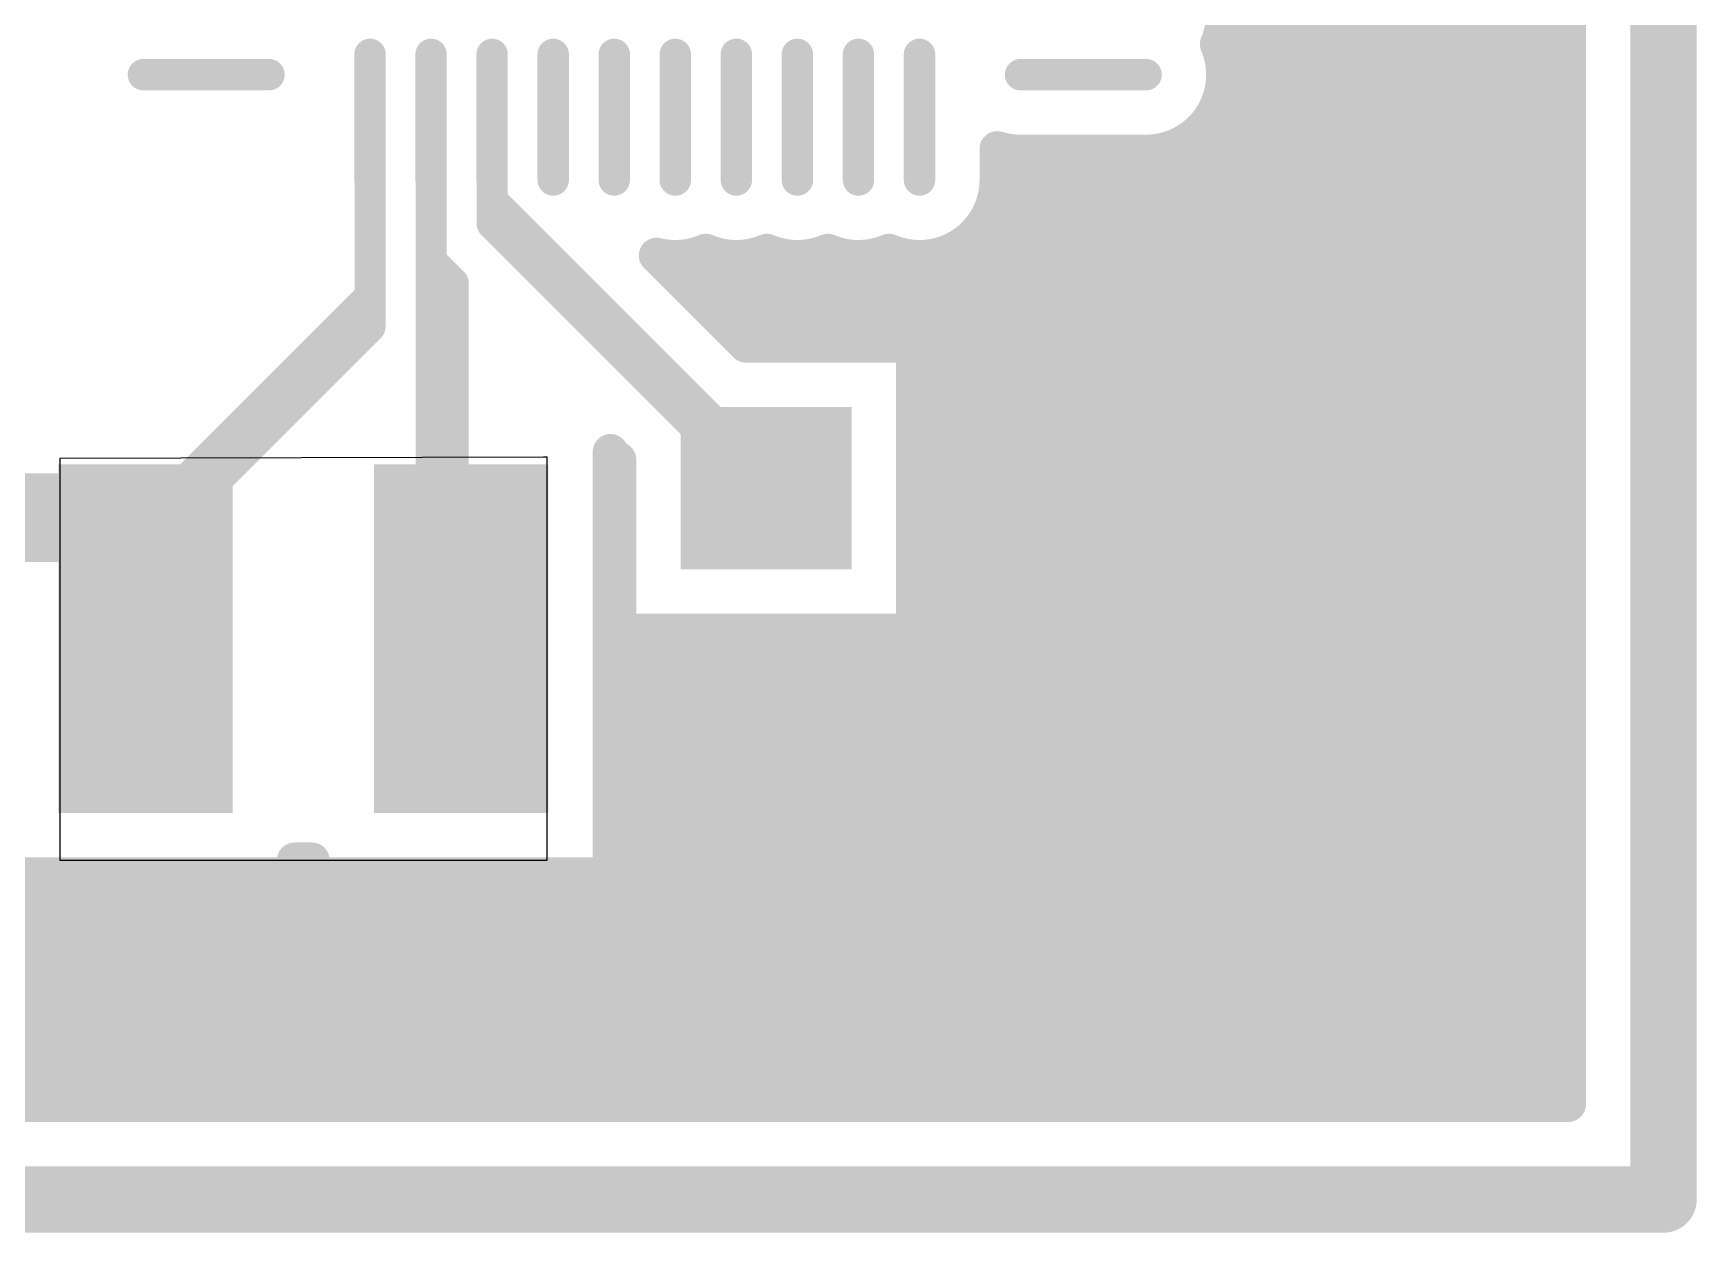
# Model space of a CAD drawing. Header units: inches. Extents: x 0 to 226, y 0 to 70.
# Drawn here: x 10.1 to 19.63, y 44.67 to 51.55 of the extents above; entities that cross this region are included whole.
import ezdxf

# ---------------------------------------------------------------- set-up
doc = ezdxf.new("R2010")
doc.units = ezdxf.units.IN
doc.layers.add('Keep-Out Layer', color=6, linetype='Continuous')
doc.layers.add('Top Layer', color=1, linetype='Continuous')

msp = doc.modelspace()

# ---------------------------------------------------------------- linework, layer by layer
at = {"layer": 'Keep-Out Layer'}
for points in [[(19.44050976, 44.86414191999999, 0.3809999999999999, 0.3809999999999999, 0), (19.44050976, 69.69424212, 0.3809999999999999, 0.3809999999999999, 0)], [(0, 44.86414191999999, 0.3809999999999999, 0.3809999999999999, 0), (19.44050976, 44.86414191999999, 0.3809999999999999, 0.3809999999999999, 0)]]:
    msp.add_lwpolyline(points, format="xyseb", dxfattribs=at)
msp.add_lwpolyline([(19.34525976, 44.86414191999999, 0.1905, 0.1905, 1), (19.53575976, 44.86414191999999, 0.1905, 0.1905, 1)], format="xyseb", close=True, dxfattribs=at)
msp.add_lwpolyline([(19.34525976, 44.86414191999999, 0.1905, 0.1905, 1), (19.53575976, 44.86414191999999, 0.1905, 0.1905, 1)], format="xyseb", close=True, dxfattribs=at)
at = {"layer": 'Top Layer'}
for p, q in [((13.02066992, 49.11829648), (10.24822944, 49.11120733999999)), ((10.24822944, 49.11120733999999), (10.24822944, 46.80900976)), ((13.04194496, 49.11829648), (13.02066992, 49.11829648)), ((13.04194496, 46.80900976), (13.04194496, 49.11829648)), ((10.24822944, 46.80900976), (13.04194496, 46.80900976))]:
    msp.add_line(p, q, dxfattribs=at)
for points in [[(17.91844016, 45.41024192, 0.2032, 0.2032, 0), (17.91844016, 63.37060732, 0.2032, 0.2032, 0)], [(18.12164016, 45.41024192, 0.2032, 0.2032, 0), (18.12164016, 63.37060732, 0.2032, 0.2032, 0)], [(18.32484016, 45.41024192, 0.2032, 0.2032, 0), (18.32484016, 63.37060732, 0.2032, 0.2032, 0)], [(18.52804016, 45.41024192, 0.2032, 0.2032, 0), (18.52804016, 63.37060732, 0.2032, 0.2032, 0)], [(18.73124016, 45.41024192, 0.2032, 0.2032, 0), (18.73124016, 63.37060732, 0.2032, 0.2032, 0)], [(18.89440976, 45.41024192, 0.2032, 0.2032, 0), (18.89440976, 63.37060732, 0.2032, 0.2032, 0)], [(17.10564016, 45.41024192, 0.2032, 0.2032, 0), (17.10564016, 57.36559519999999, 0.2032, 0.2032, 0)], [(17.30884016, 45.41024192, 0.2032, 0.2032, 0), (17.30884016, 57.36559519999999, 0.2032, 0.2032, 0)], [(17.51204016, 45.41024192, 0.2032, 0.2032, 0), (17.51204016, 57.36559519999999, 0.2032, 0.2032, 0)], [(17.71524016, 45.41024192, 0.2032, 0.2032, 0), (17.71524016, 57.36559519999999, 0.2032, 0.2032, 0)], [(16.9202354, 51.66171532, 0.2032, 0.2032, -0.1012428938695137), (16.8844341, 51.48671439999999, 0.2032, 0.2032, 0)], [(16.89895782, 51.52566784, 0.2032, 0.2032, 0), (18.89440976, 51.52566784, 0.2032, 0.2032, 0)], [(16.90244016, 51.43638429999999, 0.2032, 0.2032, 0), (16.90244016, 51.53704704, 0.2032, 0.2032, 0)], [(12.02564016, 50.70801136, 0.17999964, 0.17999964, 0), (12.02564016, 51.42800991999999, 0.17999964, 0.17999964, 0)], [(12.37563946, 50.70801136, 0.17999964, 0.17999964, 0), (12.37563946, 51.42800991999999, 0.17999964, 0.17999964, 0)], [(12.72563876, 50.70801136, 0.17999964, 0.17999964, 0), (12.72563876, 51.42800991999999, 0.17999964, 0.17999964, 0)], [(13.07563806, 50.70801136, 0.17999964, 0.17999964, 0), (13.07563806, 51.42800991999999, 0.17999964, 0.17999964, 0)], [(13.42563736, 50.70801136, 0.17999964, 0.17999964, 0), (13.42563736, 51.42800991999999, 0.17999964, 0.17999964, 0)], [(13.77563666, 50.70801136, 0.17999964, 0.17999964, 0), (13.77563666, 51.42800991999999, 0.17999964, 0.17999964, 0)], [(14.12563596, 50.70801136, 0.17999964, 0.17999964, 0), (14.12563596, 51.42800991999999, 0.17999964, 0.17999964, 0)], [(14.47563526, 50.70801136, 0.17999964, 0.17999964, 0), (14.47563526, 51.42800991999999, 0.17999964, 0.17999964, 0)], [(14.82563456, 50.70801136, 0.17999964, 0.17999964, 0), (14.82563456, 51.42800991999999, 0.17999964, 0.17999964, 0)], [(15.17563386, 50.70801136, 0.17999964, 0.17999964, 0), (15.17563386, 51.42800991999999, 0.17999964, 0.17999964, 0)], [(16.8844341, 51.48671439999999, 0.2032, 0.2032, -0.1012428938695139), (16.9202354, 51.31171602, 0.2032, 0.2032, 0)], [(11.44663192, 51.31171602, 0.17999964, 0.17999964, 0), (10.72663336, 51.31171602, 0.17999964, 0.17999964, 0)], [(15.75463448, 51.31171602, 0.17999964, 0.17999964, 0), (16.47463304, 51.31171602, 0.17999964, 0.17999964, 0)], [(16.9202354, 51.31171602, 0.2032, 0.2032, -0.4142135623730951), (16.47463558, 50.8661162, 0.2032, 0.2032, 0)], [(16.92010586, 51.32246783999999, 0.2032, 0.2032, 0), (18.89440976, 51.32246783999999, 0.2032, 0.2032, 0)], [(16.8765347, 51.11926784, 0.2032, 0.2032, 0), (18.89440976, 51.11926784, 0.2032, 0.2032, 0)], [(16.90244016, 45.41024192, 0.2032, 0.2032, 0), (16.90244016, 51.18704774, 0.2032, 0.2032, 0)], [(12.02564016, 50.04157632, 0.1778, 0.1778, 0), (12.02564016, 51.06801064, 0.1778, 0.1778, 0)], [(12.37563946, 50.24527415999999, 0.1778, 0.1778, 0), (12.37563946, 51.06801064, 0.1778, 0.1778, 0)], [(12.72563876, 51.06801064, 0.1778, 0.1778, 0), (12.72605786, 51.06759154, 0.1778, 0.1778, 0)], [(12.72563876, 50.4573667, 0.1778, 0.1778, 0), (12.72563876, 51.06801064, 0.1778, 0.1778, 0)], [(12.72605786, 50.58906062, 0.1778, 0.1778, 0), (12.72605786, 51.06759154, 0.1778, 0.1778, 0)], [(16.67962882, 50.91606784, 0.2032, 0.2032, 0), (18.89440976, 50.91606784, 0.2032, 0.2032, 0)], [(16.69924016, 45.41024192, 0.2032, 0.2032, 0), (16.69924016, 50.92686283999999, 0.2032, 0.2032, 0)], [(15.62123368, 50.70800882, 0.2032, 0.2032, 0), (15.62123368, 50.88655304, 0.2032, 0.2032, 0)], [(15.75463194, 50.8661162, 0.2032, 0.2032, -0.07615422015174232), (15.62123368, 50.88655304, 0.2032, 0.2032, 0)], [(15.68324016, 45.41024192, 0.2032, 0.2032, 0), (15.68324016, 50.87187184, 0.2032, 0.2032, 0)], [(15.75463194, 50.8661162, 0.2032, 0.2032, 0), (16.47463558, 50.8661162, 0.2032, 0.2032, 0)], [(15.88644016, 45.41024192, 0.2032, 0.2032, 0), (15.88644016, 50.8661162, 0.2032, 0.2032, 0)], [(16.08964016, 45.41024192, 0.2032, 0.2032, 0), (16.08964016, 50.8661162, 0.2032, 0.2032, 0)], [(16.29284016, 45.41024192, 0.2032, 0.2032, 0), (16.29284016, 50.8661162, 0.2032, 0.2032, 0)], [(16.49604016, 45.41024192, 0.2032, 0.2032, 0), (16.49604016, 50.86663182, 0.2032, 0.2032, 0)], [(15.62123368, 50.70800882, 0.2032, 0.2032, -0.538018914126041), (15.00063548, 50.29821029999999, 0.2032, 0.2032, 0)], [(15.62123368, 50.71286783999999, 0.2032, 0.2032, 0), (18.89440976, 50.71286783999999, 0.2032, 0.2032, 0)], [(12.72605786, 50.58906062, 0.1778, 0.1778, 0), (14.14671034, 49.16840814, 0.1778, 0.1778, 0)], [(12.72563876, 50.4573667, 0.1778, 0.1778, 0), (13.864971, 49.31803446, 0.1778, 0.1778, 0)], [(15.5746577, 50.50966784, 0.2032, 0.2032, 0), (18.89440976, 50.50966784, 0.2032, 0.2032, 0)], [(15.48004016, 45.41024192, 0.2032, 0.2032, 0), (15.48004016, 50.38259164, 0.2032, 0.2032, 0)], [(13.95063504, 50.29821029999999, 0.2032, 0.2032, -0.1632147514222802), (13.66817688, 50.27556112, 0.2032, 0.2032, 0)], [(13.66817688, 50.27556112, 0.2032, 0.2032, 0), (14.18120354, 49.76253446, 0.2032, 0.2032, 0)], [(13.85444016, 50.08929784, 0.2032, 0.2032, 0), (13.85444016, 50.2694321, 0.2032, 0.2032, 0)], [(14.30063688, 50.29821029999999, 0.2032, 0.2032, -0.2045827865795274), (13.95063504, 50.29821029999999, 0.2032, 0.2032, 0)], [(14.05764016, 49.88609784, 0.2032, 0.2032, 0), (14.05764016, 50.26762615999999, 0.2032, 0.2032, 0)], [(14.26084016, 49.76253446, 0.2032, 0.2032, 0), (14.26084016, 50.2834148, 0.2032, 0.2032, 0)], [(14.65063364, 50.29821029999999, 0.2032, 0.2032, -0.2045827865795274), (14.30063688, 50.29821029999999, 0.2032, 0.2032, 0)], [(14.46404016, 49.76253446, 0.2032, 0.2032, 0), (14.46404016, 50.26255886, 0.2032, 0.2032, 0)], [(15.00063548, 50.29821029999999, 0.2032, 0.2032, -0.2045827865795274), (14.65063364, 50.29821029999999, 0.2032, 0.2032, 0)], [(14.66724016, 49.76253446, 0.2032, 0.2032, 0), (14.66724016, 50.29150978, 0.2032, 0.2032, 0)], [(14.87044016, 49.76253446, 0.2032, 0.2032, 0), (14.87044016, 50.26466706, 0.2032, 0.2032, 0)], [(15.07364016, 49.76253446, 0.2032, 0.2032, 0), (15.07364016, 50.27423778, 0.2032, 0.2032, 0)], [(15.27684016, 45.41024192, 0.2032, 0.2032, 0), (15.27684016, 50.2740549, 0.2032, 0.2032, 0)], [(15.3688288, 50.30646784, 0.2032, 0.2032, 0), (18.89440976, 50.30646784, 0.2032, 0.2032, 0)], [(12.37563946, 48.25145544, 0.1778, 0.1778, 0), (12.37563946, 50.24527415999999, 0.1778, 0.1778, 0)], [(12.37563946, 50.24527415999999, 0.1778, 0.1778, 0), (12.50171744, 50.11919618, 0.1778, 0.1778, 0)], [(12.50171744, 48.20485406, 0.1778, 0.1778, 0), (12.50171744, 50.11919618, 0.1778, 0.1778, 0)], [(13.84047016, 50.10326783999999, 0.2032, 0.2032, 0), (18.89440976, 50.10326783999999, 0.2032, 0.2032, 0)], [(10.75632088, 48.77225704, 0.1778, 0.1778, 0), (12.02564016, 50.04157632, 0.1778, 0.1778, 0)], [(12.02564016, 49.86609533999999, 0.1778, 0.1778, 0), (12.02564016, 50.04157632, 0.1778, 0.1778, 0)], [(14.04367016, 49.90006784, 0.2032, 0.2032, 0), (18.89440976, 49.90006784, 0.2032, 0.2032, 0)], [(10.7383199, 48.57877508, 0.1778, 0.1778, 0), (12.02564016, 49.86609533999999, 0.1778, 0.1778, 0)], [(14.18120354, 49.76253446, 0.2032, 0.2032, 0), (15.14194076, 49.76253446, 0.2032, 0.2032, 0)], [(15.14194076, 48.12133378, 0.2032, 0.2032, 0), (15.14194076, 49.76253446, 0.2032, 0.2032, 0)], [(15.14194076, 49.69686784, 0.2032, 0.2032, 0), (18.89440976, 49.69686784, 0.2032, 0.2032, 0)], [(15.14194076, 49.49366783999999, 0.2032, 0.2032, 0), (18.89440976, 49.49366783999999, 0.2032, 0.2032, 0)], [(13.864971, 49.31803446, 0.1778, 0.1778, 0), (13.92023886, 49.31803446, 0.1778, 0.1778, 0)], [(13.92023886, 49.31803446, 0.1778, 0.1778, 0), (14.2963392, 48.94193412, 0.1778, 0.1778, 0)], [(15.14194076, 49.29046784, 0.2032, 0.2032, 0), (18.89440976, 49.29046784, 0.2032, 0.2032, 0)], [(13.40392036, 46.72317553999999, 0.2032, 0.2032, 0), (13.40392036, 49.15046558, 0.2032, 0.2032, 0)], [(13.44804016, 45.41024192, 0.2032, 0.2032, 0), (13.44804016, 49.10634578, 0.2032, 0.2032, 0)], [(13.45073764, 48.12133378, 0.2032, 0.2032, 0), (13.45073764, 49.1036483, 0.2032, 0.2032, 0)], [(15.14194076, 49.08726784, 0.2032, 0.2032, 0), (18.89440976, 49.08726784, 0.2032, 0.2032, 0)], [(9.05087852, 48.77225704, 0.508, 0.508, 0), (10.54483794, 48.77225704, 0.508, 0.508, 0)], [(10.54483794, 48.77225704, 0.508, 0.508, 0), (10.7383199, 48.57877508, 0.508, 0.508, 0)], [(15.14194076, 48.88406784, 0.2032, 0.2032, 0), (18.89440976, 48.88406784, 0.2032, 0.2032, 0)], [(10.7383199, 48.07877608, 0.508, 0.508, 0), (10.7383199, 48.57877508, 0.508, 0.508, 0)], [(15.14194076, 48.68086784, 0.2032, 0.2032, 0), (18.89440976, 48.68086784, 0.2032, 0.2032, 0)], [(15.14194076, 48.47766784, 0.2032, 0.2032, 0), (18.89440976, 48.47766784, 0.2032, 0.2032, 0)], [(15.14194076, 48.27446784, 0.2032, 0.2032, 0), (18.89440976, 48.27446784, 0.2032, 0.2032, 0)], [(12.37563946, 48.25145544, 0.1778, 0.1778, 0), (12.46197914, 48.16511576, 0.1778, 0.1778, 0)], [(12.46197914, 48.16511576, 0.1778, 0.1778, 0), (12.50171744, 48.20485406, 0.1778, 0.1778, 0)], [(12.46197914, 48.16511576, 0.1778, 0.1778, 0), (12.54831882, 48.07877608, 0.1778, 0.1778, 0)], [(13.40392036, 48.07126784, 0.2032, 0.2032, 0), (18.89440976, 48.07126784, 0.2032, 0.2032, 0)], [(13.45073764, 48.12133378, 0.2032, 0.2032, 0), (15.14194076, 48.12133378, 0.2032, 0.2032, 0)], [(13.65124016, 45.41024192, 0.2032, 0.2032, 0), (13.65124016, 48.12133378, 0.2032, 0.2032, 0)], [(13.85444016, 45.41024192, 0.2032, 0.2032, 0), (13.85444016, 48.12133378, 0.2032, 0.2032, 0)], [(14.05764016, 45.41024192, 0.2032, 0.2032, 0), (14.05764016, 48.12133378, 0.2032, 0.2032, 0)], [(14.26084016, 45.41024192, 0.2032, 0.2032, 0), (14.26084016, 48.12133378, 0.2032, 0.2032, 0)], [(14.46404016, 45.41024192, 0.2032, 0.2032, 0), (14.46404016, 48.12133378, 0.2032, 0.2032, 0)], [(14.66724016, 45.41024192, 0.2032, 0.2032, 0), (14.66724016, 48.12133378, 0.2032, 0.2032, 0)], [(14.87044016, 45.41024192, 0.2032, 0.2032, 0), (14.87044016, 48.12133378, 0.2032, 0.2032, 0)], [(15.07364016, 45.41024192, 0.2032, 0.2032, 0), (15.07364016, 48.12133378, 0.2032, 0.2032, 0)], [(13.40392036, 47.86806784, 0.2032, 0.2032, 0), (18.89440976, 47.86806784, 0.2032, 0.2032, 0)], [(13.40392036, 47.66486784, 0.2032, 0.2032, 0), (18.89440976, 47.66486784, 0.2032, 0.2032, 0)], [(13.40392036, 47.46166784, 0.2032, 0.2032, 0), (18.89440976, 47.46166784, 0.2032, 0.2032, 0)], [(13.40392036, 47.25846784, 0.2032, 0.2032, 0), (18.89440976, 47.25846784, 0.2032, 0.2032, 0)], [(13.40392036, 47.05526784, 0.2032, 0.2032, 0), (18.89440976, 47.05526784, 0.2032, 0.2032, 0)], [(13.40392036, 46.85206784, 0.2032, 0.2032, 0), (18.89440976, 46.85206784, 0.2032, 0.2032, 0)], [(9.88271836, 46.72317553999999, 0.2032, 0.2032, 0), (11.59392144, 46.72317553999999, 0.2032, 0.2032, 0)], [(10.19684016, 45.41024192, 0.2032, 0.2032, 0), (10.19684016, 46.72317553999999, 0.2032, 0.2032, 0)], [(10.40004016, 45.41024192, 0.2032, 0.2032, 0), (10.40004016, 46.72317553999999, 0.2032, 0.2032, 0)], [(10.60324016, 45.41024192, 0.2032, 0.2032, 0), (10.60324016, 46.72317553999999, 0.2032, 0.2032, 0)], [(10.80644016, 45.41024192, 0.2032, 0.2032, 0), (10.80644016, 46.72317553999999, 0.2032, 0.2032, 0)], [(11.00964016, 45.41024192, 0.2032, 0.2032, 0), (11.00964016, 46.72317553999999, 0.2032, 0.2032, 0)], [(11.21284016, 45.41024192, 0.2032, 0.2032, 0), (11.21284016, 46.72317553999999, 0.2032, 0.2032, 0)], [(11.41604016, 45.41024192, 0.2032, 0.2032, 0), (11.41604016, 46.72317553999999, 0.2032, 0.2032, 0)], [(11.59392144, 46.72317553999999, 0.2032, 0.2032, 0), (11.59392144, 46.80900976, 0.2032, 0.2032, 0)], [(11.59392144, 46.80900976, 0.2032, 0.2032, 0), (11.69271728, 46.80900976, 0.2032, 0.2032, 0)], [(11.61924016, 45.41024192, 0.2032, 0.2032, 0), (11.61924016, 46.80900976, 0.2032, 0.2032, 0)], [(11.69271728, 46.72317553999999, 0.2032, 0.2032, 0), (11.69271728, 46.80900976, 0.2032, 0.2032, 0)], [(11.69271728, 46.72317553999999, 0.2032, 0.2032, 0), (13.40392036, 46.72317553999999, 0.2032, 0.2032, 0)], [(11.82244016, 45.41024192, 0.2032, 0.2032, 0), (11.82244016, 46.72317553999999, 0.2032, 0.2032, 0)], [(12.02564016, 45.41024192, 0.2032, 0.2032, 0), (12.02564016, 46.72317553999999, 0.2032, 0.2032, 0)], [(12.22884016, 45.41024192, 0.2032, 0.2032, 0), (12.22884016, 46.72317553999999, 0.2032, 0.2032, 0)], [(12.43204016, 45.41024192, 0.2032, 0.2032, 0), (12.43204016, 46.72317553999999, 0.2032, 0.2032, 0)], [(12.63524016, 45.41024192, 0.2032, 0.2032, 0), (12.63524016, 46.72317553999999, 0.2032, 0.2032, 0)], [(12.83844016, 45.41024192, 0.2032, 0.2032, 0), (12.83844016, 46.72317553999999, 0.2032, 0.2032, 0)], [(13.04164016, 45.41024192, 0.2032, 0.2032, 0), (13.04164016, 46.72317553999999, 0.2032, 0.2032, 0)], [(13.24484016, 45.41024192, 0.2032, 0.2032, 0), (13.24484016, 46.72317553999999, 0.2032, 0.2032, 0)], [(0.5460999999999999, 46.64886784, 0.2032, 0.2032, 0), (18.89440976, 46.64886784, 0.2032, 0.2032, 0)], [(0.5460999999999999, 46.44566784, 0.2032, 0.2032, 0), (18.89440976, 46.44566784, 0.2032, 0.2032, 0)], [(0.5460999999999999, 46.24246784, 0.2032, 0.2032, 0), (18.89440976, 46.24246784, 0.2032, 0.2032, 0)], [(0.5460999999999999, 46.03926784, 0.2032, 0.2032, 0), (18.89440976, 46.03926784, 0.2032, 0.2032, 0)], [(0.5460999999999999, 45.83606784, 0.2032, 0.2032, 0), (18.89440976, 45.83606784, 0.2032, 0.2032, 0)], [(0.5460999999999999, 45.63286784, 0.2032, 0.2032, 0), (18.89440976, 45.63286784, 0.2032, 0.2032, 0)], [(0.5460999999999999, 45.42966784, 0.2032, 0.2032, 0), (18.89440976, 45.42966784, 0.2032, 0.2032, 0)], [(0.5460999999999999, 45.41024192, 0.2032, 0.2032, 0), (18.89440976, 45.41024192, 0.2032, 0.2032, 0)]]:
    msp.add_lwpolyline(points, format="xyseb", dxfattribs=at)
for points in [[(17.23859392, 51.67271097999999, 0.3048, 0.3048, 1), (17.54339392, 51.67271097999999, 0.3048, 0.3048, 1)], [(16.84815782, 51.52566784, 0.1016, 0.1016, 1), (16.94975782, 51.52566784, 0.1016, 0.1016, 1)], [(16.85164016, 51.53704704, 0.1016, 0.1016, 1), (16.95324016, 51.53704704, 0.1016, 0.1016, 1)], [(18.84360976, 51.52566784, 0.1016, 0.1016, 1), (18.94520976, 51.52566784, 0.1016, 0.1016, 1)], [(11.98064152, 51.42800991999999, 0.08999982, 0.08999982, 1), (12.0706388, 51.42800991999999, 0.08999982, 0.08999982, 1)], [(12.33064082, 51.42800991999999, 0.08999982, 0.08999982, 1), (12.4206381, 51.42800991999999, 0.08999982, 0.08999982, 1)], [(12.68064012, 51.42800991999999, 0.08999982, 0.08999982, 1), (12.7706374, 51.42800991999999, 0.08999982, 0.08999982, 1)], [(13.03063942, 51.42800991999999, 0.08999982, 0.08999982, 1), (13.1206367, 51.42800991999999, 0.08999982, 0.08999982, 1)], [(13.38063872, 51.42800991999999, 0.08999982, 0.08999982, 1), (13.470636, 51.42800991999999, 0.08999982, 0.08999982, 1)], [(13.73063802, 51.42800991999999, 0.08999982, 0.08999982, 1), (13.8206353, 51.42800991999999, 0.08999982, 0.08999982, 1)], [(14.08063732, 51.42800991999999, 0.08999982, 0.08999982, 1), (14.1706346, 51.42800991999999, 0.08999982, 0.08999982, 1)], [(14.43063662, 51.42800991999999, 0.08999982, 0.08999982, 1), (14.5206339, 51.42800991999999, 0.08999982, 0.08999982, 1)], [(14.78063592, 51.42800991999999, 0.08999982, 0.08999982, 1), (14.8706332, 51.42800991999999, 0.08999982, 0.08999982, 1)], [(15.13063522, 51.42800991999999, 0.08999982, 0.08999982, 1), (15.2206325, 51.42800991999999, 0.08999982, 0.08999982, 1)], [(16.8336341, 51.48671439999999, 0.1016, 0.1016, 1), (16.9352341, 51.48671439999999, 0.1016, 0.1016, 1)], [(16.8336341, 51.48671439999999, 0.1016, 0.1016, 1), (16.9352341, 51.48671439999999, 0.1016, 0.1016, 1)], [(16.85164016, 51.43638429999999, 0.1016, 0.1016, 1), (16.95324016, 51.43638429999999, 0.1016, 0.1016, 1)], [(17.9868576, 51.28215804, 0.3048, 0.3048, 1), (18.2916576, 51.28215804, 0.3048, 0.3048, 1)], [(10.68163472, 51.31171602, 0.08999982, 0.08999982, 1), (10.771632, 51.31171602, 0.08999982, 0.08999982, 1)], [(11.40163328, 51.31171602, 0.08999982, 0.08999982, 1), (11.49163056, 51.31171602, 0.08999982, 0.08999982, 1)], [(15.70963584, 51.31171602, 0.08999982, 0.08999982, 1), (15.79963312, 51.31171602, 0.08999982, 0.08999982, 1)], [(16.4296344, 51.31171602, 0.08999982, 0.08999982, 1), (16.51963168, 51.31171602, 0.08999982, 0.08999982, 1)], [(16.86930586, 51.32246783999999, 0.1016, 0.1016, 1), (16.97090586, 51.32246783999999, 0.1016, 0.1016, 1)], [(16.8694354, 51.31171602, 0.1016, 0.1016, 1), (16.9710354, 51.31171602, 0.1016, 0.1016, 1)], [(16.8694354, 51.31171602, 0.1016, 0.1016, 1), (16.9710354, 51.31171602, 0.1016, 0.1016, 1)], [(18.84360976, 51.32246783999999, 0.1016, 0.1016, 1), (18.94520976, 51.32246783999999, 0.1016, 0.1016, 1)], [(16.8257347, 51.11926784, 0.1016, 0.1016, 1), (16.9273347, 51.11926784, 0.1016, 0.1016, 1)], [(16.85164016, 51.18704774, 0.1016, 0.1016, 1), (16.95324016, 51.18704774, 0.1016, 0.1016, 1)], [(18.84360976, 51.11926784, 0.1016, 0.1016, 1), (18.94520976, 51.11926784, 0.1016, 0.1016, 1)], [(11.98119016, 51.06801064, 0.08889999999999999, 0.08889999999999999, 1), (12.07009016, 51.06801064, 0.08889999999999999, 0.08889999999999999, 1)], [(12.33118946, 51.06801064, 0.08889999999999999, 0.08889999999999999, 1), (12.42008946, 51.06801064, 0.08889999999999999, 0.08889999999999999, 1)], [(12.68118876, 51.06801064, 0.08889999999999999, 0.08889999999999999, 1), (12.77008876, 51.06801064, 0.08889999999999999, 0.08889999999999999, 1)], [(12.68118876, 51.06801064, 0.08889999999999999, 0.08889999999999999, 1), (12.77008876, 51.06801064, 0.08889999999999999, 0.08889999999999999, 1)], [(12.68160786, 51.06759154, 0.08889999999999999, 0.08889999999999999, 1), (12.77050786, 51.06759154, 0.08889999999999999, 0.08889999999999999, 1)], [(12.68160786, 51.06759154, 0.08889999999999999, 0.08889999999999999, 1), (12.77050786, 51.06759154, 0.08889999999999999, 0.08889999999999999, 1)], [(16.62882882, 50.91606784, 0.1016, 0.1016, 1), (16.73042882, 50.91606784, 0.1016, 0.1016, 1)], [(16.64844016, 50.92686283999999, 0.1016, 0.1016, 1), (16.75004016, 50.92686283999999, 0.1016, 0.1016, 1)], [(18.84360976, 50.91606784, 0.1016, 0.1016, 1), (18.94520976, 50.91606784, 0.1016, 0.1016, 1)], [(15.57043368, 50.88655304, 0.1016, 0.1016, 1), (15.67203368, 50.88655304, 0.1016, 0.1016, 1)], [(15.57043368, 50.88655304, 0.1016, 0.1016, 1), (15.67203368, 50.88655304, 0.1016, 0.1016, 1)], [(15.63244016, 50.87187184, 0.1016, 0.1016, 1), (15.73404016, 50.87187184, 0.1016, 0.1016, 1)], [(15.70383194, 50.8661162, 0.1016, 0.1016, 1), (15.80543194, 50.8661162, 0.1016, 0.1016, 1)], [(15.70383194, 50.8661162, 0.1016, 0.1016, 1), (15.80543194, 50.8661162, 0.1016, 0.1016, 1)], [(15.83564016, 50.8661162, 0.1016, 0.1016, 1), (15.93724016, 50.8661162, 0.1016, 0.1016, 1)], [(16.03884016, 50.8661162, 0.1016, 0.1016, 1), (16.14044016, 50.8661162, 0.1016, 0.1016, 1)], [(16.24204016, 50.8661162, 0.1016, 0.1016, 1), (16.34364016, 50.8661162, 0.1016, 0.1016, 1)], [(16.42383558, 50.8661162, 0.1016, 0.1016, 1), (16.52543558, 50.8661162, 0.1016, 0.1016, 1)], [(16.42383558, 50.8661162, 0.1016, 0.1016, 1), (16.52543558, 50.8661162, 0.1016, 0.1016, 1)], [(16.44524016, 50.86663182, 0.1016, 0.1016, 1), (16.54684016, 50.86663182, 0.1016, 0.1016, 1)], [(17.23859392, 50.66598451999999, 0.3048, 0.3048, 1), (17.54339392, 50.66598451999999, 0.3048, 0.3048, 1)], [(11.98064152, 50.70801136, 0.08999982, 0.08999982, 1), (12.0706388, 50.70801136, 0.08999982, 0.08999982, 1)], [(12.33064082, 50.70801136, 0.08999982, 0.08999982, 1), (12.4206381, 50.70801136, 0.08999982, 0.08999982, 1)], [(12.68064012, 50.70801136, 0.08999982, 0.08999982, 1), (12.7706374, 50.70801136, 0.08999982, 0.08999982, 1)], [(13.03063942, 50.70801136, 0.08999982, 0.08999982, 1), (13.1206367, 50.70801136, 0.08999982, 0.08999982, 1)], [(13.38063872, 50.70801136, 0.08999982, 0.08999982, 1), (13.470636, 50.70801136, 0.08999982, 0.08999982, 1)], [(13.73063802, 50.70801136, 0.08999982, 0.08999982, 1), (13.8206353, 50.70801136, 0.08999982, 0.08999982, 1)], [(14.08063732, 50.70801136, 0.08999982, 0.08999982, 1), (14.1706346, 50.70801136, 0.08999982, 0.08999982, 1)], [(14.43063662, 50.70801136, 0.08999982, 0.08999982, 1), (14.5206339, 50.70801136, 0.08999982, 0.08999982, 1)], [(14.78063592, 50.70801136, 0.08999982, 0.08999982, 1), (14.8706332, 50.70801136, 0.08999982, 0.08999982, 1)], [(15.13063522, 50.70801136, 0.08999982, 0.08999982, 1), (15.2206325, 50.70801136, 0.08999982, 0.08999982, 1)], [(15.57043368, 50.71286783999999, 0.1016, 0.1016, 1), (15.67203368, 50.71286783999999, 0.1016, 0.1016, 1)], [(15.57043368, 50.70800882, 0.1016, 0.1016, 1), (15.67203368, 50.70800882, 0.1016, 0.1016, 1)], [(15.57043368, 50.70800882, 0.1016, 0.1016, 1), (15.67203368, 50.70800882, 0.1016, 0.1016, 1)], [(18.84360976, 50.71286783999999, 0.1016, 0.1016, 1), (18.94520976, 50.71286783999999, 0.1016, 0.1016, 1)], [(12.68160786, 50.58906062, 0.08889999999999999, 0.08889999999999999, 1), (12.77050786, 50.58906062, 0.08889999999999999, 0.08889999999999999, 1)], [(12.68160786, 50.58906062, 0.08889999999999999, 0.08889999999999999, 1), (12.77050786, 50.58906062, 0.08889999999999999, 0.08889999999999999, 1)], [(12.68118876, 50.4573667, 0.08889999999999999, 0.08889999999999999, 1), (12.77008876, 50.4573667, 0.08889999999999999, 0.08889999999999999, 1)], [(12.68118876, 50.4573667, 0.08889999999999999, 0.08889999999999999, 1), (12.77008876, 50.4573667, 0.08889999999999999, 0.08889999999999999, 1)], [(15.5238577, 50.50966784, 0.1016, 0.1016, 1), (15.6254577, 50.50966784, 0.1016, 0.1016, 1)], [(18.84360976, 50.50966784, 0.1016, 0.1016, 1), (18.94520976, 50.50966784, 0.1016, 0.1016, 1)], [(15.42924016, 50.38259164, 0.1016, 0.1016, 1), (15.53084016, 50.38259164, 0.1016, 0.1016, 1)], [(13.61737688, 50.27556112, 0.1016, 0.1016, 1), (13.71897688, 50.27556112, 0.1016, 0.1016, 1)], [(13.61737688, 50.27556112, 0.1016, 0.1016, 1), (13.71897688, 50.27556112, 0.1016, 0.1016, 1)], [(13.80364016, 50.2694321, 0.1016, 0.1016, 1), (13.90524016, 50.2694321, 0.1016, 0.1016, 1)], [(13.89983504, 50.29821029999999, 0.1016, 0.1016, 1), (14.00143504, 50.29821029999999, 0.1016, 0.1016, 1)], [(13.89983504, 50.29821029999999, 0.1016, 0.1016, 1), (14.00143504, 50.29821029999999, 0.1016, 0.1016, 1)], [(14.00684016, 50.26762615999999, 0.1016, 0.1016, 1), (14.10844016, 50.26762615999999, 0.1016, 0.1016, 1)], [(14.21004016, 50.2834148, 0.1016, 0.1016, 1), (14.31164016, 50.2834148, 0.1016, 0.1016, 1)], [(14.24983688, 50.29821029999999, 0.1016, 0.1016, 1), (14.35143688, 50.29821029999999, 0.1016, 0.1016, 1)], [(14.24983688, 50.29821029999999, 0.1016, 0.1016, 1), (14.35143688, 50.29821029999999, 0.1016, 0.1016, 1)], [(14.41324016, 50.26255886, 0.1016, 0.1016, 1), (14.51484016, 50.26255886, 0.1016, 0.1016, 1)], [(14.59983364, 50.29821029999999, 0.1016, 0.1016, 1), (14.70143364, 50.29821029999999, 0.1016, 0.1016, 1)], [(14.59983364, 50.29821029999999, 0.1016, 0.1016, 1), (14.70143364, 50.29821029999999, 0.1016, 0.1016, 1)], [(14.61644016, 50.29150978, 0.1016, 0.1016, 1), (14.71804016, 50.29150978, 0.1016, 0.1016, 1)], [(14.81964016, 50.26466706, 0.1016, 0.1016, 1), (14.92124016, 50.26466706, 0.1016, 0.1016, 1)], [(14.94983548, 50.29821029999999, 0.1016, 0.1016, 1), (15.05143548, 50.29821029999999, 0.1016, 0.1016, 1)], [(14.94983548, 50.29821029999999, 0.1016, 0.1016, 1), (15.05143548, 50.29821029999999, 0.1016, 0.1016, 1)], [(15.02284016, 50.27423778, 0.1016, 0.1016, 1), (15.12444016, 50.27423778, 0.1016, 0.1016, 1)], [(15.22604016, 50.2740549, 0.1016, 0.1016, 1), (15.32764016, 50.2740549, 0.1016, 0.1016, 1)], [(15.3180288, 50.30646784, 0.1016, 0.1016, 1), (15.4196288, 50.30646784, 0.1016, 0.1016, 1)], [(18.84360976, 50.30646784, 0.1016, 0.1016, 1), (18.94520976, 50.30646784, 0.1016, 0.1016, 1)], [(12.33118946, 50.24527415999999, 0.08889999999999999, 0.08889999999999999, 1), (12.42008946, 50.24527415999999, 0.08889999999999999, 0.08889999999999999, 1)], [(12.33118946, 50.24527415999999, 0.08889999999999999, 0.08889999999999999, 1), (12.42008946, 50.24527415999999, 0.08889999999999999, 0.08889999999999999, 1)], [(12.33118946, 50.24527415999999, 0.08889999999999999, 0.08889999999999999, 1), (12.42008946, 50.24527415999999, 0.08889999999999999, 0.08889999999999999, 1)], [(12.45726744, 50.11919618, 0.08889999999999999, 0.08889999999999999, 1), (12.54616744, 50.11919618, 0.08889999999999999, 0.08889999999999999, 1)], [(12.45726744, 50.11919618, 0.08889999999999999, 0.08889999999999999, 1), (12.54616744, 50.11919618, 0.08889999999999999, 0.08889999999999999, 1)], [(13.78967016, 50.10326783999999, 0.1016, 0.1016, 1), (13.89127016, 50.10326783999999, 0.1016, 0.1016, 1)], [(13.80364016, 50.08929784, 0.1016, 0.1016, 1), (13.90524016, 50.08929784, 0.1016, 0.1016, 1)], [(18.84360976, 50.10326783999999, 0.1016, 0.1016, 1), (18.94520976, 50.10326783999999, 0.1016, 0.1016, 1)], [(11.98119016, 50.04157632, 0.08889999999999999, 0.08889999999999999, 1), (12.07009016, 50.04157632, 0.08889999999999999, 0.08889999999999999, 1)], [(11.98119016, 50.04157632, 0.08889999999999999, 0.08889999999999999, 1), (12.07009016, 50.04157632, 0.08889999999999999, 0.08889999999999999, 1)], [(11.98119016, 50.04157632, 0.08889999999999999, 0.08889999999999999, 1), (12.07009016, 50.04157632, 0.08889999999999999, 0.08889999999999999, 1)], [(15.42034, 49.82524198, 0.3048, 0.3048, 1), (15.72514, 49.82524198, 0.3048, 0.3048, 1)], [(13.99287016, 49.90006784, 0.1016, 0.1016, 1), (14.09447016, 49.90006784, 0.1016, 0.1016, 1)], [(14.00684016, 49.88609784, 0.1016, 0.1016, 1), (14.10844016, 49.88609784, 0.1016, 0.1016, 1)], [(17.88036048, 49.7114195, 0.3048, 0.3048, 1), (18.18516048, 49.7114195, 0.3048, 0.3048, 1)], [(18.84360976, 49.90006784, 0.1016, 0.1016, 1), (18.94520976, 49.90006784, 0.1016, 0.1016, 1)], [(11.98119016, 49.86609533999999, 0.08889999999999999, 0.08889999999999999, 1), (12.07009016, 49.86609533999999, 0.08889999999999999, 0.08889999999999999, 1)], [(11.98119016, 49.86609533999999, 0.08889999999999999, 0.08889999999999999, 1), (12.07009016, 49.86609533999999, 0.08889999999999999, 0.08889999999999999, 1)], [(14.13040354, 49.76253446, 0.1016, 0.1016, 1), (14.23200354, 49.76253446, 0.1016, 0.1016, 1)], [(14.13040354, 49.76253446, 0.1016, 0.1016, 1), (14.23200354, 49.76253446, 0.1016, 0.1016, 1)], [(14.21004016, 49.76253446, 0.1016, 0.1016, 1), (14.31164016, 49.76253446, 0.1016, 0.1016, 1)], [(14.41324016, 49.76253446, 0.1016, 0.1016, 1), (14.51484016, 49.76253446, 0.1016, 0.1016, 1)], [(14.61644016, 49.76253446, 0.1016, 0.1016, 1), (14.71804016, 49.76253446, 0.1016, 0.1016, 1)], [(14.81964016, 49.76253446, 0.1016, 0.1016, 1), (14.92124016, 49.76253446, 0.1016, 0.1016, 1)], [(15.02284016, 49.76253446, 0.1016, 0.1016, 1), (15.12444016, 49.76253446, 0.1016, 0.1016, 1)], [(15.09114076, 49.76253446, 0.1016, 0.1016, 1), (15.19274076, 49.76253446, 0.1016, 0.1016, 1)], [(15.09114076, 49.76253446, 0.1016, 0.1016, 1), (15.19274076, 49.76253446, 0.1016, 0.1016, 1)], [(15.09114076, 49.69686784, 0.1016, 0.1016, 1), (15.19274076, 49.69686784, 0.1016, 0.1016, 1)], [(18.84360976, 49.69686784, 0.1016, 0.1016, 1), (18.94520976, 49.69686784, 0.1016, 0.1016, 1)], [(15.09114076, 49.49366783999999, 0.1016, 0.1016, 1), (15.19274076, 49.49366783999999, 0.1016, 0.1016, 1)], [(18.84360976, 49.49366783999999, 0.1016, 0.1016, 1), (18.94520976, 49.49366783999999, 0.1016, 0.1016, 1)], [(17.25003408, 49.2547148, 0.3048, 0.3048, 1), (17.55483408, 49.2547148, 0.3048, 0.3048, 1)], [(13.820521, 49.31803446, 0.08889999999999999, 0.08889999999999999, 1), (13.909421, 49.31803446, 0.08889999999999999, 0.08889999999999999, 1)], [(13.820521, 49.31803446, 0.08889999999999999, 0.08889999999999999, 1), (13.909421, 49.31803446, 0.08889999999999999, 0.08889999999999999, 1)], [(13.87578886, 49.31803446, 0.08889999999999999, 0.08889999999999999, 1), (13.96468886, 49.31803446, 0.08889999999999999, 0.08889999999999999, 1)], [(13.87578886, 49.31803446, 0.08889999999999999, 0.08889999999999999, 1), (13.96468886, 49.31803446, 0.08889999999999999, 0.08889999999999999, 1)], [(15.09114076, 49.29046784, 0.1016, 0.1016, 1), (15.19274076, 49.29046784, 0.1016, 0.1016, 1)], [(18.84360976, 49.29046784, 0.1016, 0.1016, 1), (18.94520976, 49.29046784, 0.1016, 0.1016, 1)], [(13.35312036, 49.15046558, 0.1016, 0.1016, 1), (13.45472036, 49.15046558, 0.1016, 0.1016, 1)], [(13.39724016, 49.10634578, 0.1016, 0.1016, 1), (13.49884016, 49.10634578, 0.1016, 0.1016, 1)], [(13.39993764, 49.1036483, 0.1016, 0.1016, 1), (13.50153764, 49.1036483, 0.1016, 0.1016, 1)], [(14.10226034, 49.16840814, 0.08889999999999999, 0.08889999999999999, 1), (14.19116034, 49.16840814, 0.08889999999999999, 0.08889999999999999, 1)], [(15.09114076, 49.08726784, 0.1016, 0.1016, 1), (15.19274076, 49.08726784, 0.1016, 0.1016, 1)], [(18.84360976, 49.08726784, 0.1016, 0.1016, 1), (18.94520976, 49.08726784, 0.1016, 0.1016, 1)], [(10.41783794, 48.77225704, 0.254, 0.254, 1), (10.67183794, 48.77225704, 0.254, 0.254, 1)], [(10.41783794, 48.77225704, 0.254, 0.254, 1), (10.67183794, 48.77225704, 0.254, 0.254, 1)], [(14.2518892, 48.94193412, 0.08889999999999999, 0.08889999999999999, 1), (14.3407892, 48.94193412, 0.08889999999999999, 0.08889999999999999, 1)], [(15.77854096, 48.70435267999999, 0.3556, 0.3556, 1), (16.13414096, 48.70435267999999, 0.3556, 0.3556, 1)], [(15.09114076, 48.88406784, 0.1016, 0.1016, 1), (15.19274076, 48.88406784, 0.1016, 0.1016, 1)], [(18.84360976, 48.88406784, 0.1016, 0.1016, 1), (18.94520976, 48.88406784, 0.1016, 0.1016, 1)], [(10.6113199, 48.57877508, 0.254, 0.254, 1), (10.8653199, 48.57877508, 0.254, 0.254, 1)], [(10.6113199, 48.57877508, 0.254, 0.254, 1), (10.8653199, 48.57877508, 0.254, 0.254, 1)], [(10.71187088, 48.77225704, 0.08889999999999999, 0.08889999999999999, 1), (10.80077088, 48.77225704, 0.08889999999999999, 0.08889999999999999, 1)], [(15.09114076, 48.68086784, 0.1016, 0.1016, 1), (15.19274076, 48.68086784, 0.1016, 0.1016, 1)], [(18.84360976, 48.68086784, 0.1016, 0.1016, 1), (18.94520976, 48.68086784, 0.1016, 0.1016, 1)], [(10.6938699, 48.57877508, 0.08889999999999999, 0.08889999999999999, 1), (10.7827699, 48.57877508, 0.08889999999999999, 0.08889999999999999, 1)], [(15.09114076, 48.47766784, 0.1016, 0.1016, 1), (15.19274076, 48.47766784, 0.1016, 0.1016, 1)], [(18.84360976, 48.47766784, 0.1016, 0.1016, 1), (18.94520976, 48.47766784, 0.1016, 0.1016, 1)], [(15.09114076, 48.27446784, 0.1016, 0.1016, 1), (15.19274076, 48.27446784, 0.1016, 0.1016, 1)], [(18.84360976, 48.27446784, 0.1016, 0.1016, 1), (18.94520976, 48.27446784, 0.1016, 0.1016, 1)], [(10.6113199, 48.07877608, 0.254, 0.254, 1), (10.8653199, 48.07877608, 0.254, 0.254, 1)], [(12.33118946, 48.25145544, 0.08889999999999999, 0.08889999999999999, 1), (12.42008946, 48.25145544, 0.08889999999999999, 0.08889999999999999, 1)], [(12.33118946, 48.25145544, 0.08889999999999999, 0.08889999999999999, 1), (12.42008946, 48.25145544, 0.08889999999999999, 0.08889999999999999, 1)], [(12.41752914, 48.16511576, 0.08889999999999999, 0.08889999999999999, 1), (12.50642914, 48.16511576, 0.08889999999999999, 0.08889999999999999, 1)], [(12.41752914, 48.16511576, 0.08889999999999999, 0.08889999999999999, 1), (12.50642914, 48.16511576, 0.08889999999999999, 0.08889999999999999, 1)], [(12.41752914, 48.16511576, 0.08889999999999999, 0.08889999999999999, 1), (12.50642914, 48.16511576, 0.08889999999999999, 0.08889999999999999, 1)], [(12.45726744, 48.20485406, 0.08889999999999999, 0.08889999999999999, 1), (12.54616744, 48.20485406, 0.08889999999999999, 0.08889999999999999, 1)], [(12.45726744, 48.20485406, 0.08889999999999999, 0.08889999999999999, 1), (12.54616744, 48.20485406, 0.08889999999999999, 0.08889999999999999, 1)], [(17.34935824, 47.92890338, 0.3556, 0.3556, 1), (17.70495824, 47.92890338, 0.3556, 0.3556, 1)], [(12.50386882, 48.07877608, 0.08889999999999999, 0.08889999999999999, 1), (12.59276882, 48.07877608, 0.08889999999999999, 0.08889999999999999, 1)], [(13.35312036, 48.07126784, 0.1016, 0.1016, 1), (13.45472036, 48.07126784, 0.1016, 0.1016, 1)], [(13.39993764, 48.12133378, 0.1016, 0.1016, 1), (13.50153764, 48.12133378, 0.1016, 0.1016, 1)], [(13.39993764, 48.12133378, 0.1016, 0.1016, 1), (13.50153764, 48.12133378, 0.1016, 0.1016, 1)], [(13.60044016, 48.12133378, 0.1016, 0.1016, 1), (13.70204016, 48.12133378, 0.1016, 0.1016, 1)], [(13.80364016, 48.12133378, 0.1016, 0.1016, 1), (13.90524016, 48.12133378, 0.1016, 0.1016, 1)], [(14.00684016, 48.12133378, 0.1016, 0.1016, 1), (14.10844016, 48.12133378, 0.1016, 0.1016, 1)], [(14.21004016, 48.12133378, 0.1016, 0.1016, 1), (14.31164016, 48.12133378, 0.1016, 0.1016, 1)], [(14.41324016, 48.12133378, 0.1016, 0.1016, 1), (14.51484016, 48.12133378, 0.1016, 0.1016, 1)], [(14.61644016, 48.12133378, 0.1016, 0.1016, 1), (14.71804016, 48.12133378, 0.1016, 0.1016, 1)], [(14.81964016, 48.12133378, 0.1016, 0.1016, 1), (14.92124016, 48.12133378, 0.1016, 0.1016, 1)], [(15.02284016, 48.12133378, 0.1016, 0.1016, 1), (15.12444016, 48.12133378, 0.1016, 0.1016, 1)], [(15.09114076, 48.12133378, 0.1016, 0.1016, 1), (15.19274076, 48.12133378, 0.1016, 0.1016, 1)], [(15.09114076, 48.12133378, 0.1016, 0.1016, 1), (15.19274076, 48.12133378, 0.1016, 0.1016, 1)], [(18.84360976, 48.07126784, 0.1016, 0.1016, 1), (18.94520976, 48.07126784, 0.1016, 0.1016, 1)], [(13.35312036, 47.86806784, 0.1016, 0.1016, 1), (13.45472036, 47.86806784, 0.1016, 0.1016, 1)], [(18.84360976, 47.86806784, 0.1016, 0.1016, 1), (18.94520976, 47.86806784, 0.1016, 0.1016, 1)], [(13.35312036, 47.66486784, 0.1016, 0.1016, 1), (13.45472036, 47.66486784, 0.1016, 0.1016, 1)], [(18.84360976, 47.66486784, 0.1016, 0.1016, 1), (18.94520976, 47.66486784, 0.1016, 0.1016, 1)], [(15.89452752, 47.24623012, 0.3556, 0.3556, 1), (16.25012752, 47.24623012, 0.3556, 0.3556, 1)], [(13.35312036, 47.46166784, 0.1016, 0.1016, 1), (13.45472036, 47.46166784, 0.1016, 0.1016, 1)], [(18.84360976, 47.46166784, 0.1016, 0.1016, 1), (18.94520976, 47.46166784, 0.1016, 0.1016, 1)], [(13.35312036, 47.25846784, 0.1016, 0.1016, 1), (13.45472036, 47.25846784, 0.1016, 0.1016, 1)], [(18.84360976, 47.25846784, 0.1016, 0.1016, 1), (18.94520976, 47.25846784, 0.1016, 0.1016, 1)], [(13.35312036, 47.05526784, 0.1016, 0.1016, 1), (13.45472036, 47.05526784, 0.1016, 0.1016, 1)], [(16.81122368, 46.87719606, 0.3048, 0.3048, 1), (17.11602368, 46.87719606, 0.3048, 0.3048, 1)], [(18.19763696, 46.89203982, 0.3048, 0.3048, 1), (18.50243696, 46.89203982, 0.3048, 0.3048, 1)], [(18.84360976, 47.05526784, 0.1016, 0.1016, 1), (18.94520976, 47.05526784, 0.1016, 0.1016, 1)], [(13.35312036, 46.85206784, 0.1016, 0.1016, 1), (13.45472036, 46.85206784, 0.1016, 0.1016, 1)], [(18.84360976, 46.85206784, 0.1016, 0.1016, 1), (18.94520976, 46.85206784, 0.1016, 0.1016, 1)], [(9.94284016, 46.72317553999999, 0.1016, 0.1016, 1), (10.04444016, 46.72317553999999, 0.1016, 0.1016, 1)], [(10.14604016, 46.72317553999999, 0.1016, 0.1016, 1), (10.24764016, 46.72317553999999, 0.1016, 0.1016, 1)], [(10.34924016, 46.72317553999999, 0.1016, 0.1016, 1), (10.45084016, 46.72317553999999, 0.1016, 0.1016, 1)], [(10.55244016, 46.72317553999999, 0.1016, 0.1016, 1), (10.65404016, 46.72317553999999, 0.1016, 0.1016, 1)], [(10.75564016, 46.72317553999999, 0.1016, 0.1016, 1), (10.85724016, 46.72317553999999, 0.1016, 0.1016, 1)], [(10.95884016, 46.72317553999999, 0.1016, 0.1016, 1), (11.06044016, 46.72317553999999, 0.1016, 0.1016, 1)], [(11.16204016, 46.72317553999999, 0.1016, 0.1016, 1), (11.26364016, 46.72317553999999, 0.1016, 0.1016, 1)], [(11.36524016, 46.72317553999999, 0.1016, 0.1016, 1), (11.46684016, 46.72317553999999, 0.1016, 0.1016, 1)], [(11.54312144, 46.80900976, 0.1016, 0.1016, 1), (11.64472144, 46.80900976, 0.1016, 0.1016, 1)], [(11.54312144, 46.80900976, 0.1016, 0.1016, 1), (11.64472144, 46.80900976, 0.1016, 0.1016, 1)], [(11.54312144, 46.72317553999999, 0.1016, 0.1016, 1), (11.64472144, 46.72317553999999, 0.1016, 0.1016, 1)], [(11.54312144, 46.72317553999999, 0.1016, 0.1016, 1), (11.64472144, 46.72317553999999, 0.1016, 0.1016, 1)], [(11.56844016, 46.80900976, 0.1016, 0.1016, 1), (11.67004016, 46.80900976, 0.1016, 0.1016, 1)], [(11.64191728, 46.80900976, 0.1016, 0.1016, 1), (11.74351728, 46.80900976, 0.1016, 0.1016, 1)], [(11.64191728, 46.80900976, 0.1016, 0.1016, 1), (11.74351728, 46.80900976, 0.1016, 0.1016, 1)], [(11.64191728, 46.72317553999999, 0.1016, 0.1016, 1), (11.74351728, 46.72317553999999, 0.1016, 0.1016, 1)], [(11.64191728, 46.72317553999999, 0.1016, 0.1016, 1), (11.74351728, 46.72317553999999, 0.1016, 0.1016, 1)], [(11.77164016, 46.72317553999999, 0.1016, 0.1016, 1), (11.87324016, 46.72317553999999, 0.1016, 0.1016, 1)], [(11.97484016, 46.72317553999999, 0.1016, 0.1016, 1), (12.07644016, 46.72317553999999, 0.1016, 0.1016, 1)], [(12.17804016, 46.72317553999999, 0.1016, 0.1016, 1), (12.27964016, 46.72317553999999, 0.1016, 0.1016, 1)], [(12.38124016, 46.72317553999999, 0.1016, 0.1016, 1), (12.48284016, 46.72317553999999, 0.1016, 0.1016, 1)], [(12.58444016, 46.72317553999999, 0.1016, 0.1016, 1), (12.68604016, 46.72317553999999, 0.1016, 0.1016, 1)], [(12.78764016, 46.72317553999999, 0.1016, 0.1016, 1), (12.88924016, 46.72317553999999, 0.1016, 0.1016, 1)], [(12.99084016, 46.72317553999999, 0.1016, 0.1016, 1), (13.09244016, 46.72317553999999, 0.1016, 0.1016, 1)], [(13.19404016, 46.72317553999999, 0.1016, 0.1016, 1), (13.29564016, 46.72317553999999, 0.1016, 0.1016, 1)], [(13.35312036, 46.72317553999999, 0.1016, 0.1016, 1), (13.45472036, 46.72317553999999, 0.1016, 0.1016, 1)], [(13.35312036, 46.72317553999999, 0.1016, 0.1016, 1), (13.45472036, 46.72317553999999, 0.1016, 0.1016, 1)], [(18.84360976, 46.64886784, 0.1016, 0.1016, 1), (18.94520976, 46.64886784, 0.1016, 0.1016, 1)], [(18.84360976, 46.44566784, 0.1016, 0.1016, 1), (18.94520976, 46.44566784, 0.1016, 0.1016, 1)], [(11.38759216, 46.1029304, 0.3556, 0.3556, 1), (11.74319216, 46.1029304, 0.3556, 0.3556, 1)], [(17.28488288, 46.1541876, 0.3048, 0.3048, 1), (17.58968288, 46.1541876, 0.3048, 0.3048, 1)], [(13.27653936, 46.03665164, 0.3556, 0.3556, 1), (13.63213936, 46.03665164, 0.3556, 0.3556, 1)], [(18.84360976, 46.24246784, 0.1016, 0.1016, 1), (18.94520976, 46.24246784, 0.1016, 0.1016, 1)], [(15.34773664, 45.9372335, 0.3556, 0.3556, 1), (15.70333664, 45.9372335, 0.3556, 0.3556, 1)], [(18.84360976, 46.03926784, 0.1016, 0.1016, 1), (18.94520976, 46.03926784, 0.1016, 0.1016, 1)], [(18.84360976, 45.83606784, 0.1016, 0.1016, 1), (18.94520976, 45.83606784, 0.1016, 0.1016, 1)], [(18.84360976, 45.63286784, 0.1016, 0.1016, 1), (18.94520976, 45.63286784, 0.1016, 0.1016, 1)], [(9.94284016, 45.41024192, 0.1016, 0.1016, 1), (10.04444016, 45.41024192, 0.1016, 0.1016, 1)], [(10.14604016, 45.41024192, 0.1016, 0.1016, 1), (10.24764016, 45.41024192, 0.1016, 0.1016, 1)], [(10.34924016, 45.41024192, 0.1016, 0.1016, 1), (10.45084016, 45.41024192, 0.1016, 0.1016, 1)], [(10.55244016, 45.41024192, 0.1016, 0.1016, 1), (10.65404016, 45.41024192, 0.1016, 0.1016, 1)], [(10.75564016, 45.41024192, 0.1016, 0.1016, 1), (10.85724016, 45.41024192, 0.1016, 0.1016, 1)], [(10.95884016, 45.41024192, 0.1016, 0.1016, 1), (11.06044016, 45.41024192, 0.1016, 0.1016, 1)], [(11.16204016, 45.41024192, 0.1016, 0.1016, 1), (11.26364016, 45.41024192, 0.1016, 0.1016, 1)], [(11.36524016, 45.41024192, 0.1016, 0.1016, 1), (11.46684016, 45.41024192, 0.1016, 0.1016, 1)], [(11.56844016, 45.41024192, 0.1016, 0.1016, 1), (11.67004016, 45.41024192, 0.1016, 0.1016, 1)], [(11.77164016, 45.41024192, 0.1016, 0.1016, 1), (11.87324016, 45.41024192, 0.1016, 0.1016, 1)], [(11.97484016, 45.41024192, 0.1016, 0.1016, 1), (12.07644016, 45.41024192, 0.1016, 0.1016, 1)], [(12.17804016, 45.41024192, 0.1016, 0.1016, 1), (12.27964016, 45.41024192, 0.1016, 0.1016, 1)], [(12.38124016, 45.41024192, 0.1016, 0.1016, 1), (12.48284016, 45.41024192, 0.1016, 0.1016, 1)], [(12.58444016, 45.41024192, 0.1016, 0.1016, 1), (12.68604016, 45.41024192, 0.1016, 0.1016, 1)], [(12.78764016, 45.41024192, 0.1016, 0.1016, 1), (12.88924016, 45.41024192, 0.1016, 0.1016, 1)], [(12.99084016, 45.41024192, 0.1016, 0.1016, 1), (13.09244016, 45.41024192, 0.1016, 0.1016, 1)], [(13.19404016, 45.41024192, 0.1016, 0.1016, 1), (13.29564016, 45.41024192, 0.1016, 0.1016, 1)], [(13.39724016, 45.41024192, 0.1016, 0.1016, 1), (13.49884016, 45.41024192, 0.1016, 0.1016, 1)], [(13.60044016, 45.41024192, 0.1016, 0.1016, 1), (13.70204016, 45.41024192, 0.1016, 0.1016, 1)], [(13.80364016, 45.41024192, 0.1016, 0.1016, 1), (13.90524016, 45.41024192, 0.1016, 0.1016, 1)], [(14.00684016, 45.41024192, 0.1016, 0.1016, 1), (14.10844016, 45.41024192, 0.1016, 0.1016, 1)], [(14.21004016, 45.41024192, 0.1016, 0.1016, 1), (14.31164016, 45.41024192, 0.1016, 0.1016, 1)], [(14.41324016, 45.41024192, 0.1016, 0.1016, 1), (14.51484016, 45.41024192, 0.1016, 0.1016, 1)], [(14.61644016, 45.41024192, 0.1016, 0.1016, 1), (14.71804016, 45.41024192, 0.1016, 0.1016, 1)], [(14.81964016, 45.41024192, 0.1016, 0.1016, 1), (14.92124016, 45.41024192, 0.1016, 0.1016, 1)], [(15.02284016, 45.41024192, 0.1016, 0.1016, 1), (15.12444016, 45.41024192, 0.1016, 0.1016, 1)], [(15.22604016, 45.41024192, 0.1016, 0.1016, 1), (15.32764016, 45.41024192, 0.1016, 0.1016, 1)], [(15.42924016, 45.41024192, 0.1016, 0.1016, 1), (15.53084016, 45.41024192, 0.1016, 0.1016, 1)], [(15.63244016, 45.41024192, 0.1016, 0.1016, 1), (15.73404016, 45.41024192, 0.1016, 0.1016, 1)], [(15.83564016, 45.41024192, 0.1016, 0.1016, 1), (15.93724016, 45.41024192, 0.1016, 0.1016, 1)], [(16.03884016, 45.41024192, 0.1016, 0.1016, 1), (16.14044016, 45.41024192, 0.1016, 0.1016, 1)], [(16.24204016, 45.41024192, 0.1016, 0.1016, 1), (16.34364016, 45.41024192, 0.1016, 0.1016, 1)], [(16.44524016, 45.41024192, 0.1016, 0.1016, 1), (16.54684016, 45.41024192, 0.1016, 0.1016, 1)], [(16.64844016, 45.41024192, 0.1016, 0.1016, 1), (16.75004016, 45.41024192, 0.1016, 0.1016, 1)], [(16.85164016, 45.41024192, 0.1016, 0.1016, 1), (16.95324016, 45.41024192, 0.1016, 0.1016, 1)], [(17.05484016, 45.41024192, 0.1016, 0.1016, 1), (17.15644016, 45.41024192, 0.1016, 0.1016, 1)], [(17.25804016, 45.41024192, 0.1016, 0.1016, 1), (17.35964016, 45.41024192, 0.1016, 0.1016, 1)], [(17.46124016, 45.41024192, 0.1016, 0.1016, 1), (17.56284016, 45.41024192, 0.1016, 0.1016, 1)], [(17.66444016, 45.41024192, 0.1016, 0.1016, 1), (17.76604016, 45.41024192, 0.1016, 0.1016, 1)], [(17.86764016, 45.41024192, 0.1016, 0.1016, 1), (17.96924016, 45.41024192, 0.1016, 0.1016, 1)], [(18.07084016, 45.41024192, 0.1016, 0.1016, 1), (18.17244016, 45.41024192, 0.1016, 0.1016, 1)], [(18.27404016, 45.41024192, 0.1016, 0.1016, 1), (18.37564016, 45.41024192, 0.1016, 0.1016, 1)], [(18.47724016, 45.41024192, 0.1016, 0.1016, 1), (18.57884016, 45.41024192, 0.1016, 0.1016, 1)], [(18.68044016, 45.41024192, 0.1016, 0.1016, 1), (18.78204016, 45.41024192, 0.1016, 0.1016, 1)], [(18.84360976, 45.42966784, 0.1016, 0.1016, 1), (18.94520976, 45.42966784, 0.1016, 0.1016, 1)], [(18.84360976, 45.41024192, 0.1016, 0.1016, 1), (18.94520976, 45.41024192, 0.1016, 0.1016, 1)], [(18.84360976, 45.41024192, 0.1016, 0.1016, 1), (18.94520976, 45.41024192, 0.1016, 0.1016, 1)]]:
    msp.add_lwpolyline(points, format="xyseb", close=True, dxfattribs=at)
for points in [[(14.78633822, 48.47693378), (14.78633822, 49.40693446), (13.80634018, 48.47693378), (13.80634018, 49.40693446)], [(10.2383209, 47.07877554), (11.2383189, 47.07877554), (10.2383209, 49.07877662), (11.2383189, 49.07877662)], [(12.04831982, 47.07877554), (13.04831782, 47.07877554), (12.04831982, 49.07877662), (13.04831782, 49.07877662)], [(14.78633822, 46.93693177999999), (14.78633822, 47.86693245999999), (13.80634018, 46.93693177999999), (13.80634018, 47.86693245999999)]]:
    msp.add_solid(points, dxfattribs=at)

doc.saveas('drawing.dxf')
